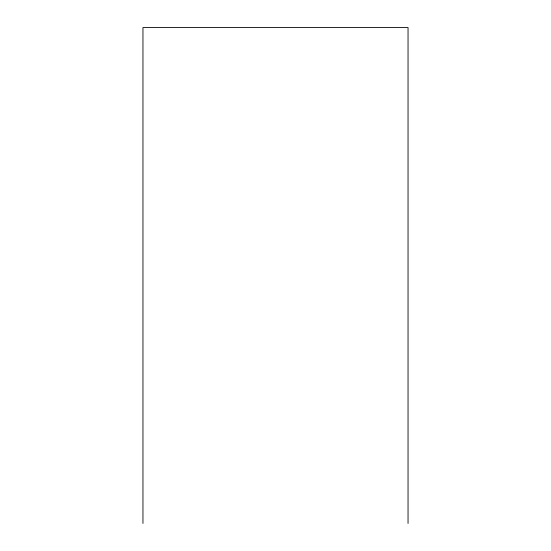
<?xml version="1.0" encoding="UTF-8"?>
<svg xmlns="http://www.w3.org/2000/svg" width="551" height="551" viewBox="0 0 551 551"><rect width="100%" height="100%" fill="white"/><g stroke="black" fill="none" stroke-linecap="round" stroke-linejoin="round"><path stroke-width="0.83" d="M408.043 523.45L408.043 27.55L142.957 27.55L142.957 523.45"/></g></svg>
